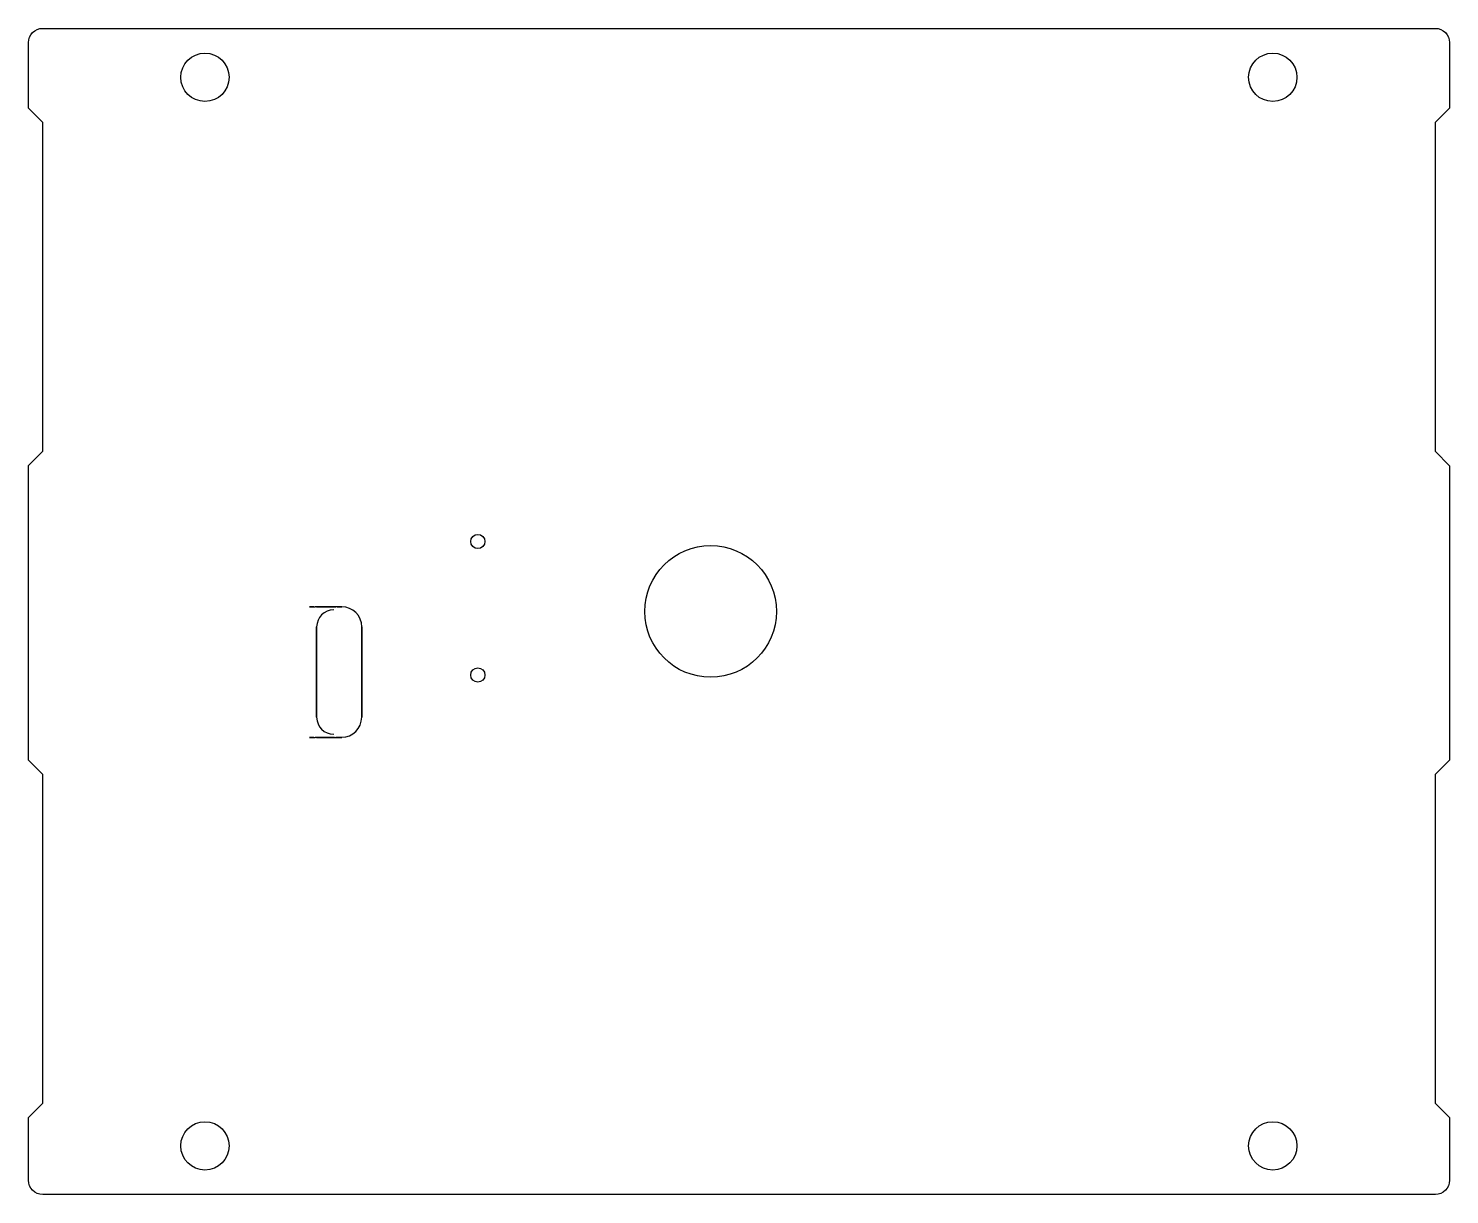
# Model space of a CAD drawing. Header units: millimetres. Extents: x -50 to 50, y -42 to 40.
import ezdxf

# ---------------------------------------------------------------- set-up
doc = ezdxf.new("R2010")
doc.units = ezdxf.units.MM
doc.layers.get('0').update_dxf_attribs({"linetype": 'CONTINUOUS'})

msp = doc.modelspace()

# ---------------------------------------------------------------- linework, layer by layer
for p, q in [((-29.91, -0.8), (-30.21, -0.8)), ((-30.21, -0.8), (-29.91, -0.8)), ((-29.91, -0.8), (-29.81, -0.8)), ((-29.91, -0.8), (-29.81, -0.8)), ((-29.72, -0.8), (-29.81, -0.8)), ((-29.72, -0.8), (-29.81, -0.8)), ((-29.72, -0.8), (-28.51, -0.8)), ((-28.51, -0.8), (-29.72, -0.8)), ((-29.16, -0.8), (-29.31, -0.8)), ((-29.16, -0.8), (-29.31, -0.8)), ((-29.16, -0.8), (-29.31, -0.8)), ((-29.16, -0.8), (-29.31, -0.8)), ((-28.51, -0.8), (-29.16, -0.8)), ((-29.16, -0.8), (-28.45, -0.8)), ((-27.95, -0.8), (-29.16, -0.8)), ((-29.16, -0.8), (-28.51, -0.8)), ((-28.51, -0.8), (-28.37, -0.8)), ((-28.51, -0.8), (-28.37, -0.8)), ((-28.45, -0.8), (-28.36, -0.8)), ((-28.27, -0.8), (-28.36, -0.8)), ((-28.27, -0.8), (-27.95, -0.8)), ((-29.71, -5.51), (-29.71, -2.21)), ((-29.71, -2.21), (-29.71, -5.51)), ((-29.71, -5.01), (-29.71, -5.2)), ((-29.71, -5.01), (-29.71, -5.2)), ((-29.71, -5.01), (-29.71, -5.2)), ((-29.71, -5.01), (-29.71, -5.2)), ((-29.71, -5.19), (-29.71, -5.04)), ((-29.71, -5.19), (-29.71, -5.04)), ((-29.71, -5.19), (-29.71, -5.04)), ((-29.71, -5.19), (-29.71, -5.04)), ((-29.71, -5.39), (-29.71, -5.19)), ((-29.71, -5.19), (-29.71, -5.39)), ((-29.71, -5.39), (-29.71, -5.19)), ((-29.71, -5.19), (-29.71, -5.39)), ((-29.71, -5.4), (-29.71, -5.2)), ((-29.71, -5.2), (-29.71, -5.4)), ((-29.71, -5.4), (-29.71, -5.2)), ((-29.71, -5.2), (-29.71, -5.4)), ((-29.71, -5.39), (-29.71, -5.54)), ((-29.71, -5.39), (-29.71, -5.54)), ((-29.71, -5.39), (-29.71, -5.54)), ((-29.71, -5.39), (-29.71, -5.54)), ((-29.71, -5.51), (-29.71, -5.4)), ((-29.71, -5.51), (-29.71, -5.4)), ((-29.71, -5.51), (-29.71, -5.4)), ((-29.71, -5.51), (-29.71, -5.4)), ((-29.71, -8.56), (-29.71, -5.54)), ((-29.71, -5.54), (-29.71, -8.56)), ((-29.91, -9.98), (-30.21, -9.98)), ((-30.21, -9.98), (-29.91, -9.98)), ((-29.91, -9.98), (-29.81, -9.98)), ((-29.91, -9.98), (-29.81, -9.98)), ((-29.72, -9.98), (-29.81, -9.98)), ((-29.72, -9.98), (-29.81, -9.98)), ((-29.72, -9.98), (-28.51, -9.98)), ((-28.51, -9.98), (-29.72, -9.98)), ((-29.16, -9.98), (-29.31, -9.98)), ((-29.16, -9.98), (-29.31, -9.98)), ((-29.16, -9.98), (-29.31, -9.98)), ((-29.16, -9.98), (-29.31, -9.98)), ((-28.51, -9.98), (-29.16, -9.98)), ((-29.16, -9.98), (-27.95, -9.98)), ((-28.45, -9.98), (-29.16, -9.98)), ((-29.16, -9.98), (-28.51, -9.98)), ((-28.51, -9.98), (-28.37, -9.98)), ((-28.51, -9.98), (-28.37, -9.98)), ((-28.45, -9.98), (-28.36, -9.98)), ((-28.27, -9.98), (-28.36, -9.98)), ((-27.95, -9.98), (-28.27, -9.98))]:
    msp.add_line(p, q)
msp.add_lwpolyline([(49.01, -42.12), (-48.99, -42.12, -0.414214), (-49.99, -41.12), (-49.99, -36.71), (-48.98, -35.7), (-48.98, -12.58), (-49.99, -11.57), (-49.99, 9.14), (-48.98, 10.15), (-48.98, 33.27), (-49.99, 34.28), (-49.99, 38.88, -0.414214), (-48.99, 39.88), (49.01, 39.88, -0.414214), (50.01, 38.88), (50.01, 34.28), (48.99, 33.26), (48.99, 10.15), (50.01, 9.13), (50.01, -11.57), (48.99, -12.58), (48.99, -35.7), (50.01, -36.71), (50.01, -41.12, -0.414214)], format="xyb", close=True)
msp.add_lwpolyline([(-26.53, -8.56), (-26.53, -8.49), (-26.53, -8.39), (-26.53, -7.74), (-26.53, -7.44), (-26.53, -6.25), (-26.53, -6.09), (-26.53, -4.68), (-26.53, -4.52), (-26.53, -3.33), (-26.53, -3.03), (-26.53, -2.39), (-26.53, -2.29), (-26.53, -2.21)], close=True)
for centre, radius in [((-37.57, 36.44), 1.7), ((37.57, 36.44), 1.7), ((-18.37, 3.8), 0.5), ((-1.99, -1.12), 4.63), ((-18.37, -5.59), 0.5), ((-37.57, -38.7), 1.7), ((37.57, -38.7), 1.7)]:
    msp.add_circle(centre, radius)
for centre, radius, start, end in [((-27.95, -2.21), 1.42, 0, 90), ((-27.95, -2.21), 1.42, 0, 90), ((-28.51, -2.21), 1.2, 90, 180), ((-28.51, -2.21), 1.2, 90, 180), ((-28.51, -8.56), 1.2, 180, 270), ((-28.51, -8.56), 1.2, 180, 270), ((-27.95, -8.56), 1.41, 270, 360), ((-27.95, -8.56), 1.41, 270, 360)]:
    msp.add_arc(centre, radius, start, end)

doc.saveas('drawing.dxf')
